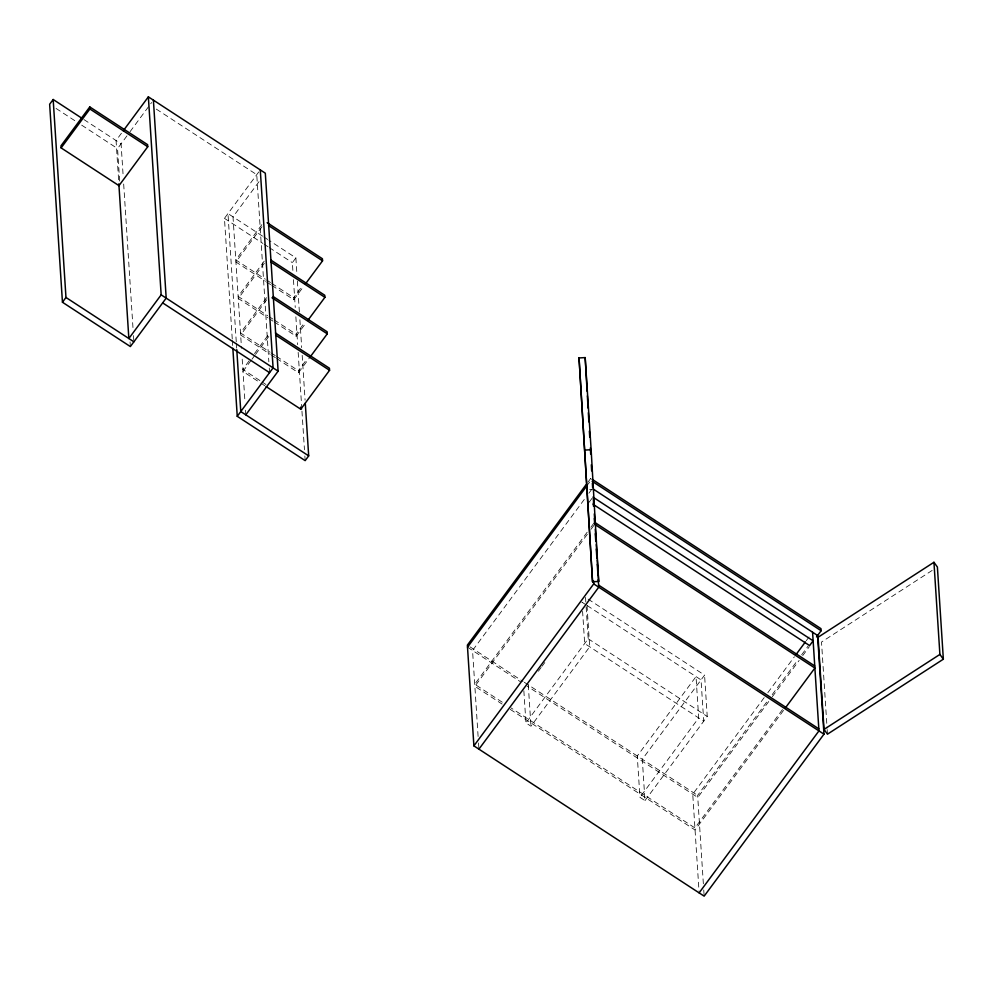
<?xml version="1.0" encoding="UTF-8"?>
<svg xmlns="http://www.w3.org/2000/svg" width="993" height="993" viewBox="0 0 993 993"><rect width="100%" height="100%" fill="white"/><g stroke="black" fill="none" stroke-linecap="round" stroke-linejoin="round"><path stroke-width="0.74" stroke-dasharray="4.96 3.72" d="M121.431 133.248L116.057 140.522L118.75 182.29M119.657 181.061L117.559 148.578L129.164 132.888M130.058 131.684L151.631 102.527M232.25 338.973L224.455 218.336L260.278 169.902M259.024 181.669L233.007 216.846L241.51 348.32M261.867 224.654L235.788 259.905L265.354 279.207M262.003 226.714L235.924 261.978L265.491 281.267M264.237 261.159L238.146 296.411L267.713 315.712M264.361 263.219L238.283 298.483L267.849 317.772M266.596 297.664L240.505 332.928L270.071 352.217M292.861 270.381L292.364 262.649L295.877 257.882L268.979 240.331M266.732 299.737L240.641 334.989L270.208 354.29M271.921 285.463L293.767 299.725L293.63 297.652L302.629 285.5M293.767 299.725L303.659 286.356M249.094 360.881L242.801 369.384L260.787 381.126M254.493 353.582L269.773 332.916M251.03 360.509L242.925 371.456L259.645 382.355M251.924 359.292L254.618 355.643M255.524 354.427L269.016 336.193M274.279 321.968L296.125 336.23L296.001 334.169L304.988 322.005M296.125 336.23L306.03 322.862M276.637 358.485L298.496 372.747L298.359 370.674L307.358 358.523M298.496 372.747L309.282 358.15M587.968 482.126L590.723 478.39L590.86 480.451L588.104 484.187M584.269 499.454L472.544 650.477L478.129 736.818M588.849 493.273L592.362 488.506M592.039 498.3L589.395 501.875L591.989 503.563M587.173 532.223L474.728 684.227L503.215 702.821M590.86 527.246L594.546 522.256M587.31 534.296L474.853 686.3L502.061 704.049M590.996 529.306L594.683 524.329M538.38 671.231L541.135 667.507M542.054 666.266L544.809 662.542M587.024 605.482L589.693 646.815L530.957 726.206L525.93 722.929L588.191 638.76L585.92 603.558M588.104 599.114L704.571 675.128L642.31 759.285L644.978 800.619L639.951 797.329L637.27 755.996L696.019 676.605L698.687 717.939L639.951 797.329M644.978 800.619L707.239 716.45L704.571 675.128M764.176 697.632L692.742 794.177L699.022 891.317M767.837 692.68L794.388 656.783M806.291 640.684L809.047 636.972M703.354 883.807L697.632 795.393L768.52 699.581M772.206 694.604L797.975 659.762M801.661 654.784L808.103 646.083M768.743 701.53L697.769 797.466L527.022 686.026M772.331 696.676L799.166 660.407M802.716 655.616L809.307 646.704M782.484 709.573L694.926 827.939L510.998 707.897M783.539 710.392L695.063 829.999L509.831 709.114M932.179 570.416L821.509 642.037L827.07 728.03M589.656 489.462L592.722 489.288M156.298 109.106L256.753 174.669L268.855 361.824M83.921 119.557L121.084 143.811L123.182 176.295M262.574 236.148L227.98 213.569L236.272 341.952M263.853 236.979L267.688 239.487M56.055 108.436L76.56 121.816M81.687 125.155L117.559 148.578M224.455 218.336L262.884 243.422M264.175 244.253L268.011 246.761M269.289 247.605L292.364 262.649M266.645 280.038L270.493 282.558M271.784 283.39L293.63 297.652M266.769 282.111L270.63 284.619M269.004 316.556L272.864 319.063M274.142 319.907L296.001 334.169M269.14 318.616L272.988 321.136M271.362 353.061L275.222 355.581M276.501 356.413L298.359 370.674M271.499 355.122L275.359 357.641M262.078 381.97L265.938 384.49M260.923 383.199L264.783 385.718M585.882 604.725L581.997 602.192L582.196 605.258M587.173 605.569L701.046 679.882L703.714 721.216L584.666 643.526L582.593 611.378M588.191 638.76L707.239 716.45M469.962 646.815L523.001 681.421M524.292 682.265L697.632 795.393M467.517 647.188L520.543 681.806M827.169 729.557L827.467 734.175M703.752 889.976L704.149 896.145M585.522 597.426L585.82 602.019M528.288 684.872L530.957 726.206M523.857 690.78L525.93 722.929M478.527 742.987L478.924 749.156M295.877 257.882L296.981 274.9M297.379 281.093L299.377 312.025M299.886 319.758L301.686 347.6M302.182 355.333L305.087 400.191M293.456 279.666L295.256 307.507M295.864 316.792L297.664 344.633M298.161 352.366L301.86 409.588M301.959 411.139L304.466 449.804M304.863 455.998L305.161 460.628M269.264 368.006L269.562 372.648M242.205 359.156L245.01 402.463M245.507 410.196L245.805 414.838M236.371 343.491L236.682 348.133M232.35 340.525L232.747 346.718M123.678 184.028L133.087 329.415M133.484 335.609L133.782 340.251M130.058 341.915L130.356 346.557"/><path stroke-width="1.49" d="M81.364 117.894L53.175 99.499L49.65 104.253L62.447 302.244L130.356 346.557L166.191 298.123L153.394 100.144M89.767 106.921L60.983 145.834L61.119 147.895L118.974 185.654L147.746 146.741L147.622 144.68L89.767 106.921L89.904 108.994L61.119 147.895M123.231 130.828L148.354 96.855L265.305 173.179L278.114 371.171L245.805 414.838M62.447 302.244L65.972 297.478L53.175 99.499M148.354 96.855L161.164 294.847L128.854 338.514L118.85 183.842M305.459 283.924L322.551 260.824L322.415 258.751L267.142 222.68M307.818 320.429L324.91 297.329L324.773 295.269L270.791 260.029M305.285 403.282L308.686 455.874L305.161 460.628L237.253 416.315L273.087 367.882L260.278 169.902M310.188 356.934L327.268 333.834L327.144 331.774L273.149 296.535M266.074 386.55L300.78 409.203L329.564 370.302L329.428 368.229L275.433 333.003M586.131 484.609L467.38 645.127L473.897 745.867L704.149 896.145L823.979 734.175L817.599 635.495L593.665 489.35M467.517 647.188L587.335 485.217M473.897 745.867L593.715 583.896L593.516 580.818M478.924 749.156L598.754 587.186L598.258 579.552M796.225 654.3L805.385 641.925M816.519 636.947L821.124 630.729L820.988 628.656L592.027 479.234M785.389 707.897L814.881 668.028L594.683 524.329M699.122 892.856L818.952 730.885L812.572 632.206M933.941 562.286L818.058 637.27L824.016 729.408L827.467 734.175L943.35 659.191L937.392 567.053L933.941 562.286L939.899 654.424L943.35 659.191M824.016 729.408L939.899 654.424M579.043 357.939L585.175 357.592L591.133 449.717L598.68 581.426L592.548 581.786L579.043 357.939L592.548 581.786M585.001 450.077L591.133 449.717M89.904 108.994L147.746 146.741M268.557 225.585L322.551 260.824M270.928 262.09L324.91 297.329M592.151 481.295L821.124 630.729M592.92 497.108L813.118 640.82L809.605 645.587L593.28 504.419M271.995 297.763L327.268 333.834M594.546 522.256L814.744 665.968M275.57 335.063L329.564 370.302M161.164 294.847L278.114 371.171M598.618 585.113L818.815 728.825M593.715 583.896L823.979 734.175M162.666 302.89L269.562 372.648M65.972 297.478L133.881 341.791M308.686 455.874L240.778 411.549L236.781 349.685M593.317 498.498L593.814 506.182M594.311 513.853L594.906 523.075M595.303 529.219L595.999 539.969M596.296 544.574L597.091 556.85M597.289 559.928L598.68 581.426M593.317 503.215L593.516 506.269M594.311 518.483L594.608 523.063M595.291 533.75L595.788 541.384M596.284 549.017L596.867 558.178M597.265 564.285L597.96 574.972M300.643 407.142L300.78 409.203M232.846 348.258L237.253 416.315M585.175 357.592L587.111 391.279M587.372 395.872L588.067 408.123M588.34 412.716L588.861 421.901M589.383 431.099L589.743 437.218M590.351 447.942L590.698 454.062M591.319 464.786L591.667 470.905M592.362 483.157L592.635 487.762"/></g></svg>
